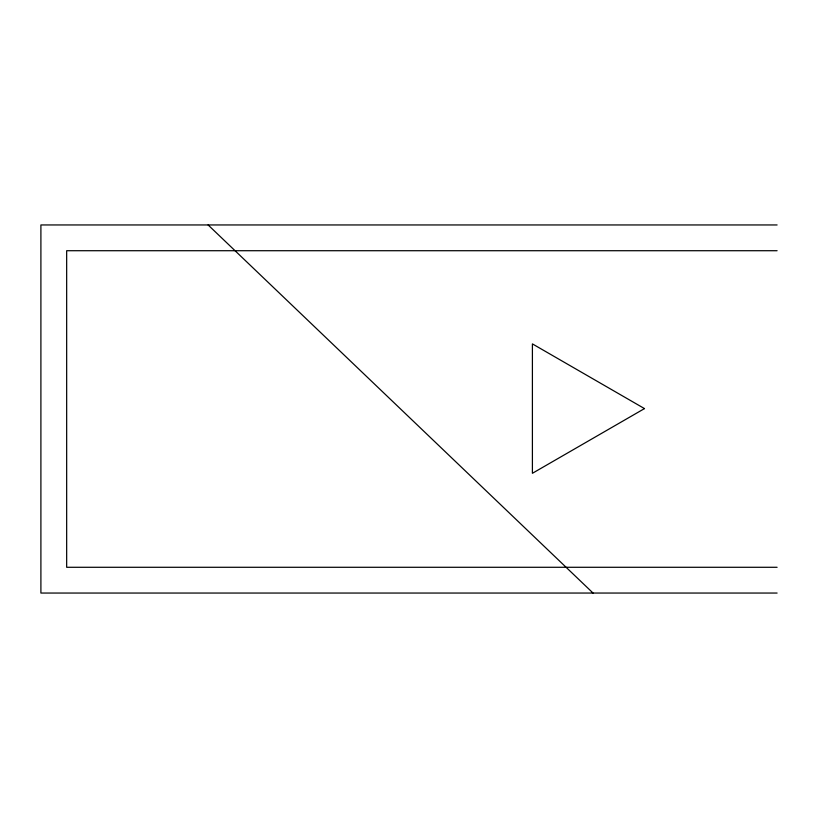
<?xml version="1.0" encoding="UTF-8"?>
<svg xmlns="http://www.w3.org/2000/svg" width="818" height="818" viewBox="0 0 818 818"><rect width="100%" height="100%" fill="white"/><g stroke="black" fill="none" stroke-linecap="round" stroke-linejoin="round"><path stroke-width="1.23" d="M777.1 224.95L40.9 224.95L40.9 593.05L777.1 593.05M777.1 250.717L66.667 250.717L66.667 567.283L777.1 567.283M208.109 224.95L593.05 593.05M644.482 408.591L532.406 473.295L532.406 343.887L644.482 408.591"/></g></svg>
